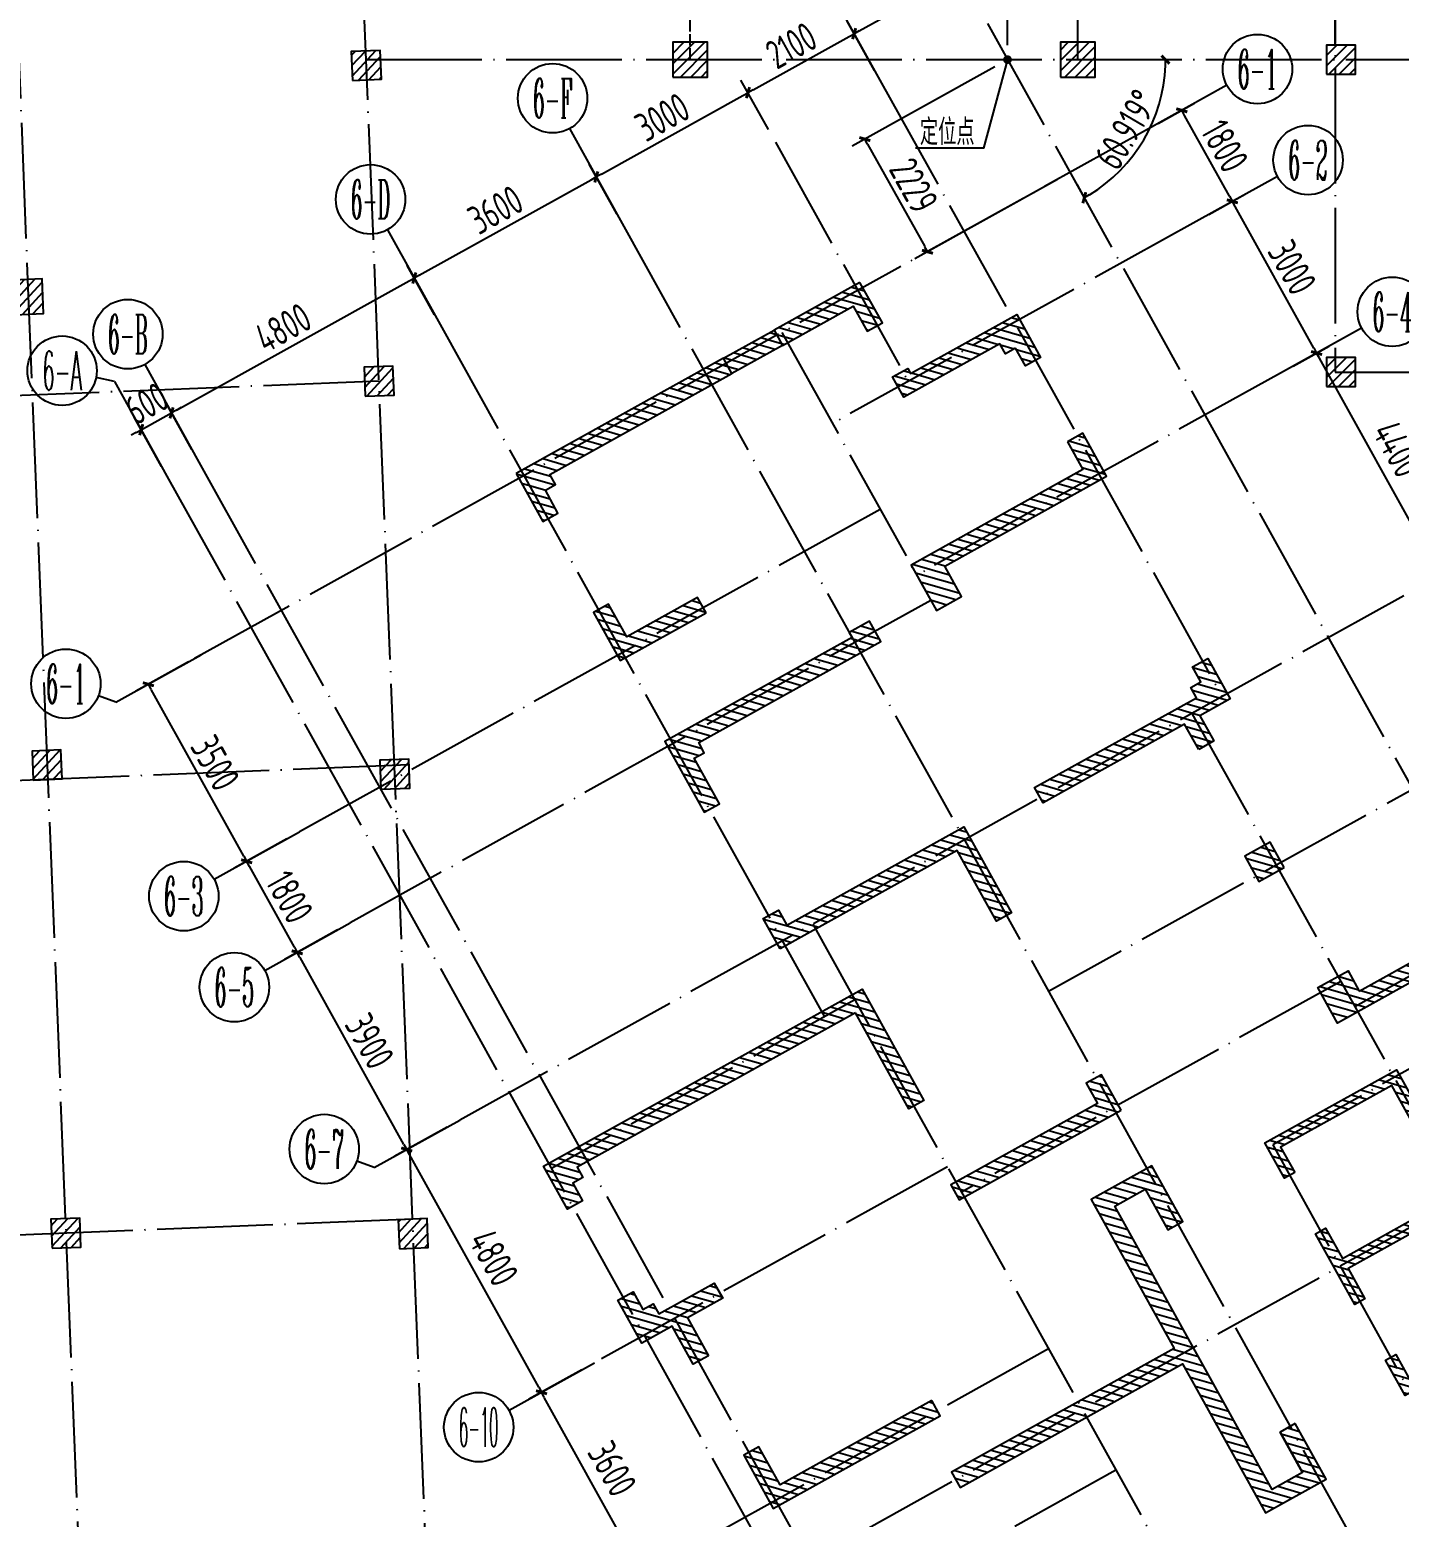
# Model space of a CAD drawing. Header units: millimetres. Extents: x 156735 to 386235, y 467499 to 703525.
# Drawn here: x 187977 to 211654, y 552397 to 578112 of the extents above; entities that cross this region are included whole.
import ezdxf
from ezdxf.enums import TextEntityAlignment as Align

# ---------------------------------------------------------------- set-up
doc = ezdxf.new("R2010")
doc.units = ezdxf.units.MM
doc.header["$LTSCALE"] = 100
doc.header["$PDMODE"] = 35
doc.header["$PDSIZE"] = 200
doc.linetypes.add('DOTE', pattern=[2.42, 2, -0.2, 0.02, -0.2])
for name, color, linetype in [('B-TEXT', 7, 'Continuous'), ('COLU', 7, 'Continuous'), ('colu-主楼', 7, 'Continuous'), ('h斜线-主楼', 7, 'Continuous'), ('h斜线-柱', 7, 'Continuous'), ('Q-AXIS', 3, 'Continuous'), ('Q-dote', 253, 'DOTE'), ('wall-主楼', 2, 'Continuous')]:
    doc.layers.add(name, color=color, linetype=linetype)
doc.styles.add('_TCH_AXIS', font='COMPLEX', dxfattribs={"bigfont": 'GBCBIG'})
doc.styles.add('COMPLEX', font='tssdeng.shx', dxfattribs={"width": 0.7, "bigfont": 'tssdchn.shx'})
doc.styles.add('TSSD_Dimension', font='Tssdeng.shx', dxfattribs={"width": 0.7, "bigfont": 'hztxt.shx'})
doc.styles.add('TSSD_REIN', font='Tssdeng.shx', dxfattribs={"width": 0.7, "bigfont": 'hztxt.shx'})
doc.dimstyles.new('TSSD_100_100', dxfattribs={"dimtxt": 300, "dimasz": 100, "dimexe": 100, "dimexo": 250, "dimgap": 100, "dimtad": 1, "dimdec": 0, "dimzin": 0, "dimdsep": 46, "dimtxsty": 'TSSD_Dimension', "dimblk": 'ARCHTICK', "dimcen": 0, "dimdle": 100, "dimclrt": 7, "dimadec": 0, "dimazin": 0, "dimtfac": 1, "dimtdec": 0, "dimtix": 1, "dimtmove": 2, "dimatfit": 3, "dimfxl": 1, "dimtolj": 1, "dimtzin": 0, "dimarcsym": 0})
doc.dimstyles.new('TSSD_100_100$0', dxfattribs={"dimtxt": 300, "dimasz": 100, "dimexe": 250, "dimexo": 250, "dimgap": 100, "dimtad": 1, "dimdec": 0, "dimzin": 0, "dimdsep": 46, "dimtxsty": 'TSSD_Dimension', "dimblk": '_tsdbk', "dimblk1": '_tsdbk', "dimblk2": '_tsdbk', "dimsah": 1, "dimcen": 0, "dimclrt": 7, "dimadec": 0, "dimazin": 0, "dimtfac": 1, "dimtdec": 0, "dimtix": 1, "dimtmove": 2, "dimatfit": 3, "dimldrblk": '_tsdbk', "dimfxl": 1, "dimtolj": 1, "dimtzin": 0, "dimarcsym": 0})
pattern_1 = [(344.045374, (-467527.32, -323147.44), (34.909255, 122.107919), [])]
pattern_2 = [(47.298773, (-467527.32, -323147.44), (-93.332309, 86.128277), [])]
pattern_3 = [(45, (-467527.32, -323147.44), (-89.802561, 89.802561), [])]

# ---------------------------------------------------------------- blocks, each defined once
blk = doc.blocks.new('_tsdbk')
blk.add_line((-1, 0), (0, 0))
at = {"const_width": 0.5}
blk.add_lwpolyline([(-0.7, -0.7), (0.7, 0.7)], dxfattribs=at)
blk = doc.blocks.new('*D116')
at = {"layer": 'Defpoints', "color": 0}
for p in [(210546, 579008), (206096, 577595), (210546, 577595)]:
    blk.add_point(p, dxfattribs=at)
at = {"layer": 'Q-AXIS', "color": 0, "lineweight": -2}
for p, q in [((206096, 577845), (206096, 579258)), ((210546, 577845), (210546, 579258)), ((206196, 579008), (210446, 579008))]:
    blk.add_line(p, q, dxfattribs=at)
at = {"layer": 'Q-AXIS', "color": 0, "lineweight": -2, "xscale": 100, "yscale": 100, "zscale": 100, "rotation": 180}
blk.add_blockref('_tsdbk', (206096, 579008), dxfattribs=at)
at = {"layer": 'Q-AXIS', "color": 0, "lineweight": -2, "xscale": 100, "yscale": 100, "zscale": 100}
blk.add_blockref('_tsdbk', (210546, 579008), dxfattribs=at)
at = {"layer": 'Q-AXIS', "color": 7, "insert": (208321, 579358), "char_height": 500, "attachment_point": 5, "style": 'TSSD_Dimension'}
blk.add_mtext('\\A1;4450', dxfattribs=at)
blk = doc.blocks.new('*D117')
at = {"layer": 'Defpoints', "color": 0}
for p in [(206096, 579008), (204882, 577595), (206096, 577595)]:
    blk.add_point(p, dxfattribs=at)
at = {"layer": 'Q-AXIS', "color": 0, "lineweight": -2}
for p, q in [((204882, 577845), (204882, 579258)), ((206096, 577845), (206096, 579258)), ((204982, 579008), (205996, 579008))]:
    blk.add_line(p, q, dxfattribs=at)
at = {"layer": 'Q-AXIS', "color": 0, "lineweight": -2, "xscale": 100, "yscale": 100, "zscale": 100, "rotation": 180}
blk.add_blockref('_tsdbk', (204882, 579008), dxfattribs=at)
at = {"layer": 'Q-AXIS', "color": 0, "lineweight": -2, "xscale": 100, "yscale": 100, "zscale": 100}
blk.add_blockref('_tsdbk', (206096, 579008), dxfattribs=at)
at = {"layer": 'Q-AXIS', "color": 7, "insert": (205489, 579358), "char_height": 500, "attachment_point": 5, "style": 'TSSD_Dimension'}
blk.add_mtext('\\A1;1215', dxfattribs=at)
blk = doc.blocks.new('*D118')
at = {"layer": 'Defpoints', "color": 0}
for p in [(204066, 579063), (204541, 578209), (202705, 577189)]:
    blk.add_point(p, dxfattribs=at)
at = {"layer": 'Q-AXIS', "color": 0, "lineweight": -2}
for p, q in [((204419, 578427), (203945, 579282)), ((202318, 578092), (203979, 579015)), ((202583, 577408), (202109, 578262))]:
    blk.add_line(p, q, dxfattribs=at)
at = {"layer": 'Q-AXIS', "color": 0, "lineweight": -2, "xscale": 100, "yscale": 100, "zscale": 100}
for p, rotation in [((204066, 579063), 29.04537403287338), ((202230, 578044), 209.0453740328734)]:
    blk.add_blockref('_tsdbk', p, dxfattribs=dict(at, rotation=rotation))
at = {"layer": 'Q-AXIS', "color": 7, "insert": (202978, 578859), "char_height": 500, "attachment_point": 5, "rotation": 29.0454, "style": 'TSSD_Dimension'}
blk.add_mtext('\\A1;2100', dxfattribs=at)
blk = doc.blocks.new('*D119')
at = {"layer": 'Defpoints', "color": 0}
for p in [(202230, 578044), (202705, 577189), (200869, 576170)]:
    blk.add_point(p, dxfattribs=at)
at = {"layer": 'Q-AXIS', "color": 0, "lineweight": -2}
for p, q in [((202583, 577408), (202109, 578262)), ((200482, 577073), (202143, 577995)), ((200747, 576388), (200273, 577243))]:
    blk.add_line(p, q, dxfattribs=at)
at = {"layer": 'Q-AXIS', "color": 0, "lineweight": -2, "xscale": 100, "yscale": 100, "zscale": 100}
for p, rotation in [((202230, 578044), 29.04537403287338), ((200394, 577024), 209.0453740328734)]:
    blk.add_blockref('_tsdbk', p, dxfattribs=dict(at, rotation=rotation))
at = {"layer": 'Q-AXIS', "color": 7, "insert": (201142, 577840), "char_height": 500, "attachment_point": 5, "rotation": 29.0454, "style": 'TSSD_Dimension'}
blk.add_mtext('\\A1;2100', dxfattribs=at)
blk = doc.blocks.new('_AXISO')
blk.add_circle((0, 0), 0.5)
at = {"layer": 'B-TEXT', "style": 'COMPLEX', "width": 1.450893}
blk.add_attdef('A', text='', height=0.56, dxfattribs=at).set_placement((0.249375, -0.28), (0.749375, -0.28), align=Align.FIT)
blk = doc.blocks.new('*D129')
at = {"layer": 'Defpoints', "color": 0}
for p in [(210224, 572523), (209599, 572175), (211735, 568329)]:
    blk.add_point(p, dxfattribs=at)
at = {"layer": 'Q-AXIS', "color": 0, "lineweight": -2}
for p, q in [((209817, 572297), (210443, 572644)), ((212312, 568764), (210273, 572435)), ((211954, 568450), (212579, 568798))]:
    blk.add_line(p, q, dxfattribs=at)
at = {"layer": 'Q-AXIS', "color": 0, "lineweight": -2, "yscale": 100, "zscale": 100}
for p, xscale, rotation in [((210224, 572523), 99.99999999999999, 119.0453740306062), ((212361, 568676), 100, 299.0453740306062)]:
    blk.add_blockref('_tsdbk', p, dxfattribs=dict(at, xscale=xscale, rotation=rotation))
at = {"layer": 'Q-AXIS', "color": 7, "insert": (211621, 570864), "char_height": 500, "attachment_point": 5, "rotation": 299.0454, "style": 'TSSD_Dimension'}
blk.add_mtext('\\A1;4400', dxfattribs=at)
blk = doc.blocks.new('*D16')
at = {"layer": 'Defpoints', "color": 0}
for p in [(194625, 573820), (195099, 572965), (190903, 570635)]:
    blk.add_point(p, dxfattribs=at)
at = {"layer": 'Q-AXIS', "color": 0, "lineweight": -2}
for p, q in [((194977, 573184), (194503, 574038)), ((190516, 571538), (194537, 573771)), ((190781, 570854), (190307, 571708))]:
    blk.add_line(p, q, dxfattribs=at)
at = {"layer": 'Q-AXIS', "color": 0, "lineweight": -2, "xscale": 100, "yscale": 100, "zscale": 100}
for p, rotation in [((194625, 573820), 29.04537403287338), ((190428, 571489), 209.0453740328734)]:
    blk.add_blockref('_tsdbk', p, dxfattribs=dict(at, rotation=rotation))
at = {"layer": 'Q-AXIS', "color": 7, "insert": (192356, 572960), "char_height": 500, "attachment_point": 5, "rotation": 29.0454, "style": 'TSSD_Dimension'}
blk.add_mtext('\\A1;4800', dxfattribs=at)
blk = doc.blocks.new('*D17')
at = {"layer": 'Defpoints', "color": 0}
for p in [(193516, 562672), (192600, 562163), (195410, 559262)]:
    blk.add_point(p, dxfattribs=at)
at = {"layer": 'Q-AXIS', "color": 0, "lineweight": -2}
for p, q in [((193298, 562551), (192382, 562042)), ((194445, 558841), (192649, 562076)), ((195191, 559141), (194275, 558632))]:
    blk.add_line(p, q, dxfattribs=at)
at = {"layer": 'Q-AXIS', "color": 0, "lineweight": -2, "xscale": 100, "yscale": 100, "zscale": 100}
for p, rotation in [((192600, 562163), 119.0453740306059), ((194494, 558754), 299.045374030606)]:
    blk.add_blockref('_tsdbk', p, dxfattribs=dict(at, rotation=rotation))
at = {"layer": 'Q-AXIS', "color": 7, "insert": (193853, 560629), "char_height": 500, "attachment_point": 5, "rotation": 299.0454, "style": 'TSSD_Dimension'}
blk.add_mtext('\\A1;3900', dxfattribs=at)
blk = doc.blocks.new('*D22')
at = {"layer": 'Defpoints', "color": 0}
for p in [(190943, 567305), (190027, 566797), (192642, 564246)]:
    blk.add_point(p, dxfattribs=at)
at = {"layer": 'Q-AXIS', "color": 0, "lineweight": -2}
for p, q in [((190724, 567184), (189809, 566675)), ((191678, 563824), (190076, 566709)), ((192424, 564124), (191508, 563616))]:
    blk.add_line(p, q, dxfattribs=at)
at = {"layer": 'Q-AXIS', "color": 0, "lineweight": -2, "xscale": 100, "yscale": 100, "zscale": 100}
for p, rotation in [((190027, 566797), 119.0453740306059), ((191726, 563737), 299.045374030606)]:
    blk.add_blockref('_tsdbk', p, dxfattribs=dict(at, rotation=rotation))
at = {"layer": 'Q-AXIS', "color": 7, "insert": (191183, 565437), "char_height": 500, "attachment_point": 5, "rotation": 299.0454, "style": 'TSSD_Dimension'}
blk.add_mtext('\\A1;3500', dxfattribs=at)
blk = doc.blocks.new('*D23')
at = {"layer": 'Defpoints', "color": 0}
for p in [(192642, 564246), (191726, 563737), (193516, 562672)]:
    blk.add_point(p, dxfattribs=at)
at = {"layer": 'Q-AXIS', "color": 0, "lineweight": -2}
for p, q in [((192424, 564124), (191508, 563616)), ((192552, 562251), (191775, 563650)), ((193298, 562551), (192382, 562042))]:
    blk.add_line(p, q, dxfattribs=at)
at = {"layer": 'Q-AXIS', "color": 0, "lineweight": -2, "xscale": 100, "yscale": 100, "zscale": 100}
for p, rotation in [((191726, 563737), 119.0453740306059), ((192600, 562163), 299.045374030606)]:
    blk.add_blockref('_tsdbk', p, dxfattribs=dict(at, rotation=rotation))
at = {"layer": 'Q-AXIS', "color": 7, "insert": (192469, 563120), "char_height": 500, "attachment_point": 5, "rotation": 299.0454, "style": 'TSSD_Dimension'}
blk.add_mtext('\\A1;1800', dxfattribs=at)
blk = doc.blocks.new('*D24')
at = {"layer": 'Defpoints', "color": 0}
for p in [(190428, 571489), (190903, 570635), (190378, 570344)]:
    blk.add_point(p, dxfattribs=at)
at = {"layer": 'Q-AXIS', "color": 0, "lineweight": -2}
for p, q in [((190781, 570854), (190307, 571708)), ((190257, 570562), (189782, 571416)), ((189904, 571198), (190428, 571489)), ((190516, 571538), (190603, 571586)), ((189816, 571149), (189729, 571101))]:
    blk.add_line(p, q, dxfattribs=at)
at = {"layer": 'Q-AXIS', "color": 0, "lineweight": -2, "xscale": 100, "yscale": 100, "zscale": 100}
for p, rotation in [((190428, 571489), 209.0453740328734), ((189904, 571198), 29.04537403287335)]:
    blk.add_blockref('_tsdbk', p, dxfattribs=dict(at, rotation=rotation))
at = {"layer": 'Q-AXIS', "color": 7, "insert": (189996, 571650), "char_height": 500, "attachment_point": 5, "rotation": 29.0454, "style": 'TSSD_Dimension'}
blk.add_mtext('\\A1;600', dxfattribs=at)
blk = doc.blocks.new('*D26')
at = {"layer": 'Defpoints', "color": 0}
for p in [(197740, 555066), (196824, 554558), (199488, 551919)]:
    blk.add_point(p, dxfattribs=at)
at = {"layer": 'Q-AXIS', "color": 0, "lineweight": -2}
for p, q in [((197521, 554945), (196606, 554436)), ((198523, 551498), (196873, 554470)), ((199269, 551797), (198353, 551289))]:
    blk.add_line(p, q, dxfattribs=at)
at = {"layer": 'Q-AXIS', "color": 0, "lineweight": -2, "xscale": 100, "yscale": 100, "zscale": 100}
for p, rotation in [((196824, 554558), 119.0453740306059), ((198572, 551410), 299.045374030606)]:
    blk.add_blockref('_tsdbk', p, dxfattribs=dict(at, rotation=rotation))
at = {"layer": 'Q-AXIS', "color": 7, "insert": (198047, 553236), "char_height": 500, "attachment_point": 5, "rotation": 299.0454, "style": 'TSSD_Dimension'}
blk.add_mtext('\\A1;3600', dxfattribs=at)
blk = doc.blocks.new('*D29')
at = {"layer": 'Defpoints', "color": 0}
for p in [(195410, 559262), (194494, 558754), (197740, 555066)]:
    blk.add_point(p, dxfattribs=at)
at = {"layer": 'Q-AXIS', "color": 0, "lineweight": -2}
for p, q in [((195191, 559141), (194275, 558632)), ((196776, 554645), (194542, 558666)), ((197521, 554945), (196606, 554436))]:
    blk.add_line(p, q, dxfattribs=at)
at = {"layer": 'Q-AXIS', "color": 0, "lineweight": -2, "xscale": 100, "yscale": 100, "zscale": 100}
for p, rotation in [((194494, 558754), 119.0453740306059), ((196824, 554558), 299.045374030606)]:
    blk.add_blockref('_tsdbk', p, dxfattribs=dict(at, rotation=rotation))
at = {"layer": 'Q-AXIS', "color": 7, "insert": (195997, 556884), "char_height": 500, "attachment_point": 5, "rotation": 299.0454, "style": 'TSSD_Dimension'}
blk.add_mtext('\\A1;4800', dxfattribs=at)
blk = doc.blocks.new('*D30')
at = {"layer": 'Defpoints', "color": 0}
for p in [(204882, 577595), (204882, 577595), (207010, 577595), (206955, 575817), (205965, 575647)]:
    blk.add_point(p, dxfattribs=at)
at = {"layer": 'Q-AXIS', "color": 0, "lineweight": -2}
for p, q in [((207260, 577595), (207862, 577595)), ((206087, 575428), (206330, 574990))]:
    blk.add_line(p, q, dxfattribs=at)
blk.add_arc((204882, 577595), 2731, 301.1793, 357.9016, dxfattribs=at)
at = {"layer": 'Q-AXIS', "color": 0, "lineweight": -2, "xscale": 100, "yscale": 100, "zscale": 100}
for p, rotation in [((207612, 577595), 88.95079367168933), ((206209, 575208), 210.130126315114)]:
    blk.add_blockref('_tsdbk', p, dxfattribs=dict(at, rotation=rotation))
at = {"layer": 'Q-AXIS', "color": 7, "insert": (206934, 576388), "char_height": 500, "attachment_point": 5, "rotation": 59.5405, "style": 'TSSD_Dimension'}
blk.add_mtext('\\A1;60.919°', dxfattribs=at)
blk = doc.blocks.new('*D31')
at = {"layer": 'Defpoints', "color": 0}
for p in [(204882, 577595), (205965, 575647), (203497, 574274)]:
    blk.add_point(p, dxfattribs=at)
at = {"layer": 'Q-AXIS', "color": 0, "lineweight": -2}
for p, q in [((204663, 577473), (202195, 576101)), ((202462, 576135), (203449, 574362)), ((205747, 575525), (203279, 574153))]:
    blk.add_line(p, q, dxfattribs=at)
at = {"layer": 'Q-AXIS', "color": 0, "lineweight": -2, "xscale": 100, "yscale": 100, "zscale": 100}
for p, rotation in [((202414, 576222), 119.0809199868055), ((203497, 574274), 299.0809199868056)]:
    blk.add_blockref('_tsdbk', p, dxfattribs=dict(at, rotation=rotation))
at = {"layer": 'Q-AXIS', "color": 7, "insert": (203261, 575418), "char_height": 500, "attachment_point": 5, "rotation": 299.0809, "style": 'TSSD_Dimension'}
blk.add_mtext('\\A1;2229', dxfattribs=at)
blk = doc.blocks.new('*D32')
at = {"layer": 'Defpoints', "color": 0}
for p in [(200394, 577024), (200869, 576170), (198246, 574713)]:
    blk.add_point(p, dxfattribs=at)
at = {"layer": 'Q-AXIS', "color": 0, "lineweight": -2}
for p, q in [((200747, 576388), (200273, 577243)), ((197859, 575616), (200307, 576975)), ((198125, 574932), (197650, 575786))]:
    blk.add_line(p, q, dxfattribs=at)
at = {"layer": 'Q-AXIS', "color": 0, "lineweight": -2, "xscale": 100, "yscale": 100, "zscale": 100}
for p, rotation in [((200394, 577024), 29.04537403287338), ((197772, 575567), 209.0453740328734)]:
    blk.add_blockref('_tsdbk', p, dxfattribs=dict(at, rotation=rotation))
at = {"layer": 'Q-AXIS', "color": 7, "insert": (198913, 576602), "char_height": 500, "attachment_point": 5, "rotation": 29.0454, "style": 'TSSD_Dimension'}
blk.add_mtext('\\A1;3000', dxfattribs=at)
blk = doc.blocks.new('*D33')
at = {"layer": 'Defpoints', "color": 0}
for p in [(197772, 575567), (198246, 574713), (195099, 572965)]:
    blk.add_point(p, dxfattribs=at)
at = {"layer": 'Q-AXIS', "color": 0, "lineweight": -2}
for p, q in [((198125, 574932), (197650, 575786)), ((194712, 573868), (197684, 575519)), ((194977, 573184), (194503, 574038))]:
    blk.add_line(p, q, dxfattribs=at)
at = {"layer": 'Q-AXIS', "color": 0, "lineweight": -2, "xscale": 100, "yscale": 100, "zscale": 100}
for p, rotation in [((197772, 575567), 29.04537403287338), ((194625, 573820), 209.0453740328734)]:
    blk.add_blockref('_tsdbk', p, dxfattribs=dict(at, rotation=rotation))
at = {"layer": 'Q-AXIS', "color": 7, "insert": (196028, 575000), "char_height": 500, "attachment_point": 5, "rotation": 29.0454, "style": 'TSSD_Dimension'}
blk.add_mtext('\\A1;3600', dxfattribs=at)
blk = doc.blocks.new('*D34')
at = {"layer": 'Defpoints', "color": 0}
for p in [(207894, 576719), (207268, 576372), (208142, 574798)]:
    blk.add_point(p, dxfattribs=at)
at = {"layer": 'Q-AXIS', "color": 0, "lineweight": -2}
for p, q in [((207487, 576493), (208113, 576840)), ((208719, 575233), (207943, 576632)), ((208361, 574919), (208987, 575267))]:
    blk.add_line(p, q, dxfattribs=at)
at = {"layer": 'Q-AXIS', "color": 0, "lineweight": -2, "xscale": 100, "yscale": 100, "zscale": 100}
for p, rotation in [((207894, 576719), 119.0453740306059), ((208768, 575145), 299.045374030606)]:
    blk.add_blockref('_tsdbk', p, dxfattribs=dict(at, rotation=rotation))
at = {"layer": 'Q-AXIS', "color": 7, "insert": (208637, 576102), "char_height": 500, "attachment_point": 5, "rotation": 299.0454, "style": 'TSSD_Dimension'}
blk.add_mtext('\\A1;1800', dxfattribs=at)
blk = doc.blocks.new('*D678')
at = {"layer": 'Defpoints', "color": 0}
for p in [(208768, 575145), (208142, 574798), (209599, 572175)]:
    blk.add_point(p, dxfattribs=at)
at = {"layer": 'Q-AXIS', "color": 0, "lineweight": -2}
for p, q in [((208361, 574919), (208987, 575267)), ((210176, 572610), (208817, 575058)), ((209817, 572297), (210443, 572644))]:
    blk.add_line(p, q, dxfattribs=at)
at = {"layer": 'Q-AXIS', "color": 0, "lineweight": -2, "yscale": 100, "zscale": 100}
for p, xscale, rotation in [((208768, 575145), 99.99999999999999, 119.0453740306062), ((210224, 572523), 100, 299.0453740306062)]:
    blk.add_blockref('_tsdbk', p, dxfattribs=dict(at, xscale=xscale, rotation=rotation))
at = {"layer": 'Q-AXIS', "color": 7, "insert": (209802, 574004), "char_height": 500, "attachment_point": 5, "rotation": 299.0454, "style": 'TSSD_Dimension'}
blk.add_mtext('\\A1;3000', dxfattribs=at)

msp = doc.modelspace()

# ---------------------------------------------------------------- hatches: boundary and pattern name
at = {"layer": 'h斜线-主楼'}
h = msp.add_hatch(dxfattribs=at)
h.set_pattern_fill('ANSI31', color=256, scale=40, angle=-60.95463, style=0)
h.set_pattern_definition(pattern_1)
h.paths.add_polyline_path([(202330.5, 573743.8), (200844.3, 572918.4), (200989.9, 572656.1), (202213.9, 573335.8), (202456.6, 572898.7), (202718.9, 573044.4)])
h = msp.add_hatch(dxfattribs=at)
h.set_pattern_fill('ANSI31', color=256, scale=40, angle=-60.95463, style=0)
h.set_pattern_definition(pattern_1)
h.paths.add_polyline_path([(205020.8, 572606.9), (204845.9, 572509.8), (204748.8, 572684.7), (203087.8, 571762.2), (202893.6, 572111.9), (203155.8, 572257.6), (203204.4, 572170.1), (205040.3, 573189.7), (205453, 572446.6), (205190.7, 572300.9)])
h = msp.add_hatch(dxfattribs=at)
h.set_pattern_fill('ANSI31', color=256, scale=40, angle=-60.95463, style=0)
h.set_pattern_definition(pattern_1)
h.paths.add_polyline_path([(200844.3, 572918.4), (200989.9, 572656.1), (200115.7, 572170.6), (199970, 572432.9)])
h = msp.add_hatch(dxfattribs=at)
h.set_pattern_fill('ANSI31', color=256, scale=40, angle=-60.95463, style=0)
h.set_pattern_definition(pattern_1)
h.paths.add_polyline_path([(196385.7, 570442.4), (196846.9, 569611.8), (197109.2, 569757.5), (196890.7, 570150.9), (197065.6, 570248), (196968.5, 570422.8), (200115.7, 572170.6), (199970, 572432.9)])
h = msp.add_hatch(dxfattribs=at)
h.set_pattern_fill('ANSI31', color=256, scale=40, angle=-60.95463, style=0)
h.set_pattern_definition(pattern_1)
h.paths.add_polyline_path([(205918.9, 570989.6), (206186, 570508.8), (203213.6, 568858.1), (203650.5, 568071.2), (204087.6, 568314), (203796.3, 568838.5), (206593.9, 570392.1), (206181.2, 571135.2)])
h = msp.add_hatch(dxfattribs=at)
h.set_pattern_fill('ANSI31', color=256, scale=40, angle=-60.95463, style=0)
h.set_pattern_definition(pattern_1)
h.paths.add_polyline_path([(199668.2, 568033), (199522.6, 568295.3), (198298.7, 567615.6), (197983.1, 568183.9), (197720.8, 568038.2), (198182, 567207.7)])
h = msp.add_hatch(dxfattribs=at)
h.set_pattern_fill('ANSI31', color=256, scale=40, angle=-60.95463, style=0)
h.set_pattern_definition(pattern_1)
h.paths.add_polyline_path([(202145, 567692.7), (202193.5, 567605.3), (198958.8, 565808.9), (199638.5, 564585), (199900.8, 564730.6), (199463.9, 565517.4), (199638.7, 565614.5), (199541.6, 565789.4), (202688.9, 567537.2), (202494.7, 567886.9)])
h = msp.add_hatch(dxfattribs=at)
h.set_pattern_fill('ANSI31', color=256, scale=40, angle=-60.95463, style=0)
h.set_pattern_definition(pattern_1)
h.paths.add_polyline_path([(208186, 565671.4), (207943.3, 566108.6), (205495.4, 564749.2), (205349.8, 565011.4), (208147.3, 566565), (208050.2, 566739.9), (208225.1, 566837), (208079.4, 567099.2), (208341.7, 567244.9), (208730.1, 566545.5), (208205.6, 566254.2), (208448.3, 565817.1)])
h = msp.add_hatch(dxfattribs=at)
h.set_pattern_fill('ANSI31', color=256, scale=40, angle=-60.95463, style=0)
h.set_pattern_definition(pattern_1)
h.paths.add_polyline_path([(200949.4, 562224.5), (200658.1, 562749.1), (200920.4, 562894.7), (201066, 562632.5), (204125.8, 564331.7), (204951.2, 562845.5), (204688.9, 562699.9), (204009.2, 563923.8)])
h = msp.add_hatch(dxfattribs=at)
h.set_pattern_fill('ANSI31', color=256, scale=40, angle=-60.95463, style=0)
h.set_pattern_definition(pattern_1)
h.paths.add_polyline_path([(209662.1, 563631.5), (209419.3, 564068.6), (208982.2, 563825.9), (209224.9, 563388.8)])
h = msp.add_hatch(dxfattribs=at)
h.set_pattern_fill('ANSI31', color=256, scale=40, angle=-60.95463, style=0)
h.set_pattern_definition(pattern_1)
h.paths.add_polyline_path([(210963.2, 561494.5), (213323.7, 562805.3), (213857.7, 561843.7), (213595.5, 561698), (213304.2, 562222.6), (213129.3, 562125.5), (213032.2, 562300.3), (210584.4, 560940.9), (210244.5, 561552.9), (210769, 561844.2)])
h = msp.add_hatch(dxfattribs=at)
h.set_pattern_fill('ANSI31', color=256, scale=40, angle=-60.95463, style=0)
h.set_pattern_definition(pattern_1)
h.paths.add_polyline_path([(202250.7, 561117.1), (197442.5, 558446.8), (197539.6, 558272), (197364.7, 558174.9), (197534.6, 557868.9), (197272.4, 557723.2), (196859.7, 558466.3), (202367.4, 561525), (203435.5, 559601.7), (203173.2, 559456)])
h = msp.add_hatch(dxfattribs=at)
h.set_pattern_fill('ANSI31', color=256, scale=40, angle=-60.95463, style=0)
h.set_pattern_definition(pattern_1)
h.paths.add_polyline_path([(209845.8, 558357.4), (209670.9, 558260.3), (209331.1, 558872.3), (211604.1, 560134.6), (214031.6, 555763.4), (211758.6, 554501.1), (211418.7, 555113), (211593.6, 555210.1), (211836.3, 554773), (213759.6, 555841.1), (212691.5, 557764.4), (210768.2, 556696.3), (211059.5, 556171.8), (210884.7, 556074.7), (210205, 557298.6), (210379.8, 557395.7), (210671.1, 556871.2), (212594.4, 557939.3), (211526.3, 559862.6), (209603, 558794.5)])
h = msp.add_hatch(dxfattribs=at)
h.set_pattern_fill('ANSI31', color=256, scale=40, angle=-60.95463, style=0)
h.set_pattern_definition(pattern_1)
h.paths.add_polyline_path([(206844.7, 559436), (206504.8, 560048), (206242.5, 559902.3), (206436.7, 559552.6), (203901.5, 558144.7), (204047.1, 557882.4)])
h = msp.add_hatch(dxfattribs=at)
h.set_pattern_fill('ANSI31', color=256, scale=40, angle=-60.95463, style=0)
h.set_pattern_definition(pattern_1)
h.paths.add_polyline_path([(209854.8, 554015.7), (209592.5, 553870.1), (209980.9, 553170.7), (209456.4, 552879.4), (206737.5, 557775.1), (207262.1, 558066.4), (207650.5, 557367), (207912.8, 557512.7), (207378.7, 558474.3), (206329.6, 557891.7), (207761.9, 555312.7), (203915.2, 553176.5), (204060.9, 552914.3), (207907.5, 555050.5), (209339.7, 552471.5), (210388.8, 553054.1)])
h = msp.add_hatch(dxfattribs=at)
h.set_pattern_fill('ANSI31', color=256, scale=40, angle=-60.95463, style=0)
h.set_pattern_definition(pattern_1)
h.paths.add_polyline_path([(199709.9, 555187.8), (199447.6, 555042.1), (199083.5, 555697.8), (198558.9, 555406.5), (198146.3, 556149.6), (198408.5, 556295.3), (198578.5, 555989.3), (198753.3, 556086.4), (198850.4, 555911.5), (199812.1, 556445.6), (199957.7, 556183.3), (199345.8, 555843.5)])
h = msp.add_hatch(dxfattribs=at)
h.set_pattern_fill('ANSI31', color=256, scale=40, angle=-60.95463, style=0)
h.set_pattern_definition(pattern_1)
h.paths.add_polyline_path([(203570.6, 554415), (200947.9, 552958.5), (200583.8, 553614.2), (200321.5, 553468.5), (200831.3, 552550.6), (203716.3, 554152.7)])
at = {"layer": 'h斜线-柱'}
h = msp.add_hatch(dxfattribs=at)
h.set_pattern_fill('ANSI31', color=256, scale=40, angle=-2e-12, style=0)
h.paths.add_polyline_path([(199096.5, 577294.7), (199696.5, 577294.7), (199696.5, 577894.7), (199096.5, 577894.7)])
h = msp.add_hatch(dxfattribs=at)
h.set_pattern_fill('ANSI31', color=256, scale=40, angle=-2e-12, style=0)
h.paths.add_polyline_path([(205796.5, 577294.7), (206396.5, 577294.7), (206396.5, 577894.7), (205796.5, 577894.7)])
h = msp.add_hatch(dxfattribs=at)
h.set_pattern_fill('ANSI31', color=256, scale=40, style=0)
h.set_pattern_definition(pattern_3)
h.paths.add_polyline_path([(210396.5, 577344.7), (210896.5, 577344.7), (210896.5, 577844.7), (210396.5, 577844.7)])
h = msp.add_hatch(dxfattribs=at)
h.set_pattern_fill('ANSI31', color=256, scale=40, angle=2.29877, style=0)
h.set_pattern_definition(pattern_2)
h.paths.add_polyline_path([(193556.5, 577235), (194056.1, 577255), (194036, 577754.6), (193536.4, 577734.6)])
h = msp.add_hatch(dxfattribs=at)
h.set_pattern_fill('ANSI31', color=256, scale=40, angle=2.29877, style=0)
h.set_pattern_definition(pattern_2)
h.paths.add_polyline_path([(187714.2, 573185.4), (188213.8, 573205.4), (188189.7, 573805), (187690.1, 573784.9)])
h = msp.add_hatch(dxfattribs=at)
h.set_pattern_fill('ANSI31', color=256, scale=40, style=0)
h.set_pattern_definition(pattern_3)
h.paths.add_polyline_path([(210396.5, 571944.7), (210896.5, 571944.7), (210896.5, 572444.7), (210396.5, 572444.7)])
h = msp.add_hatch(dxfattribs=at)
h.set_pattern_fill('ANSI31', color=256, scale=40, angle=2.29877, style=0)
h.set_pattern_definition(pattern_2)
h.paths.add_polyline_path([(193775.5, 571777.4), (194275.1, 571797.4), (194255.1, 572297), (193755.5, 572277)])
h = msp.add_hatch(dxfattribs=at)
h.set_pattern_fill('ANSI31', color=256, scale=40, angle=2.29877, style=0)
h.set_pattern_definition(pattern_2)
h.paths.add_polyline_path([(188037.1, 565141.9), (188536.7, 565161.9), (188516.6, 565661.5), (188017, 565641.5)])
h = msp.add_hatch(dxfattribs=at)
h.set_pattern_fill('ANSI31', color=256, scale=40, angle=2.29877, style=0)
h.set_pattern_definition(pattern_2)
h.paths.add_polyline_path([(194048.3, 564982.9), (194547.9, 565002.9), (194527.8, 565502.5), (194028.2, 565482.4)])
h = msp.add_hatch(dxfattribs=at)
h.set_pattern_fill('ANSI31', color=256, scale=40, angle=2.29877, style=0)
h.set_pattern_definition(pattern_2)
h.paths.add_polyline_path([(188362, 557048.4), (188861.6, 557068.4), (188841.5, 557568), (188341.9, 557548)])
h = msp.add_hatch(dxfattribs=at)
h.set_pattern_fill('ANSI31', color=256, scale=40, angle=2.29877, style=0)
h.set_pattern_definition([(47.298773, (-467517.29, -323397.24), (-93.332309, 86.128277), [])])
h.paths.add_polyline_path([(194367.2, 557039.2), (194866.8, 557059.3), (194846.7, 557558.9), (194347.1, 557538.8)])

# ---------------------------------------------------------------- linework, layer by layer
at = {"layer": 'COLU'}
for points in [[(199096.5, 577294.7), (199696.5, 577294.7), (199696.5, 577894.7), (199096.5, 577894.7)], [(205796.5, 577294.7), (206396.5, 577294.7), (206396.5, 577894.7), (205796.5, 577894.7)], [(210396.5, 577344.7), (210896.5, 577344.7), (210896.5, 577844.7), (210396.5, 577844.7)], [(193556.5, 577235), (194056.1, 577255), (194036, 577754.6), (193536.4, 577734.6)], [(187714.2, 573185.4), (188213.8, 573205.4), (188189.7, 573805), (187690.1, 573784.9)], [(210396.5, 571944.7), (210896.5, 571944.7), (210896.5, 572444.7), (210396.5, 572444.7)], [(193775.5, 571777.4), (194275.1, 571797.4), (194255.1, 572297), (193755.5, 572277)], [(188037.1, 565141.9), (188536.7, 565161.9), (188516.6, 565661.5), (188017, 565641.5)], [(194048.3, 564982.9), (194547.9, 565002.9), (194527.8, 565502.5), (194028.2, 565482.4)], [(188362, 557048.4), (188861.6, 557068.4), (188841.5, 557568), (188341.9, 557548)], [(194367.2, 557039.2), (194866.8, 557059.3), (194846.7, 557558.9), (194347.1, 557538.8)]]:
    msp.add_lwpolyline(points, close=True, dxfattribs=at)
at = {"layer": 'colu-主楼'}
msp.add_lwpolyline([(209662.1, 563631.5), (209419.3, 564068.6), (208982.2, 563825.9), (209224.9, 563388.8)], close=True, dxfattribs=at)
at = {"layer": 'Q-AXIS'}
for p, q in [((201766.4, 578879), (202704.7, 577189.3)), ((208672.4, 577151.3), (207268.4, 576371.6)), ((197307.7, 576403), (198246.1, 574713.3)), ((209546.3, 575577.7), (208142.3, 574798)), ((194160.5, 574655.2), (195098.9, 572965.5)), ((211002.8, 572955), (209598.8, 572175.3)), ((189964.2, 572324.8), (190902.5, 570635.1)), ((189439.6, 572033.5), (189124.2, 572098)), ((189439.6, 572033.5), (190378, 570343.8)), ((189465.6, 566484.9), (190943, 567305.4)), ((189465.6, 566484.9), (189163.7, 566596.9)), ((191164.8, 563425.1), (192642.3, 564245.6)), ((192038.7, 561851.5), (193516.2, 562672)), ((193932.2, 558442), (195409.6, 559262.5)), ((193932.2, 558442), (193630.3, 558553.9)), ((196262.6, 554245.6), (197740.1, 555066.1))]:
    msp.add_line(p, q, dxfattribs=at)
msp.add_lwpolyline([(204881.7, 577594.7), (204464, 576063.9), (203288.3, 576063.9)], dxfattribs=at)
at = {"layer": 'Q-AXIS', "const_width": 75}
msp.add_lwpolyline([(204846.9, 577608.7, 1), (204916.5, 577580.7, 1)], format="xyb", close=True, dxfattribs=at)
at = {"layer": 'Q-dote', "ltscale": 10}
for p, q in [((197411.7, 487429.9), (189943.7, 673465)), ((183948.6, 673224.4), (191416.5, 487189.3)), ((210546.5, 594394.7), (210546.5, 572194.7)), ((206096.5, 577594.7), (206096.5, 585264.6)), ((204535.7, 578217.7), (225210.5, 540988.9, 0)), ((193792.2, 577594.7), (295446.5, 577594.7)), ((202704.7, 577189.3), (208594.1, 566584.4, 0)), ((207268.4, 576371.6), (190825.7, 567240.3)), ((200868.8, 576169.8), (203165.5, 572034.2)), ((208142.3, 574798), (201854.2, 571305.9)), ((198246.1, 574713.3), (218916, 537493.3, 0)), ((195098.9, 572965.5), (201716.5, 561049.2, 0)), ((200980.3, 572879.5, 0), (203553.4, 568246.1)), ((209598.8, 572175.3), (203310.7, 568683.2)), ((210546.5, 572194.7), (287346.5, 572194.7)), ((194015.3, 572037.2), (180578.7, 571497.8)), ((190902.5, 570635.1), (211572.5, 533415.1, 0)), ((190378, 570343.8), (211047.9, 533123.8, 0)), ((202679.5, 569819.7), (192642.3, 564245.6)), ((211735, 568328.6), (195409.6, 559262.5)), ((203553.4, 568246.1), (193516.2, 562672)), ((208069.6, 566293.1, 0), (222850.1, 539678, 0)), ((213191.5, 565705.9), (205592, 561485.6)), ((194531.8, 565402.6), (180845.5, 564853.2)), ((214550.9, 563258.1), (210885.5, 561222.5)), ((201512.8, 562651.8, 0), (210834.5, 545866.5, 0)), ((215230.6, 562034.1), (209467, 558833.4)), ((210642.7, 561659.6), (204086, 558018.4)), ((202241.1, 561340.5), (196995.7, 558427.5)), ((216614.4, 560057.4), (201452.8, 551637.4)), ((209467, 558833.4, 0), (211797.4, 554637.1, 0)), ((203843.2, 558455.5), (197740.1, 555066.1)), ((194596.9, 557548.9), (181160.3, 557009.5)), ((205591, 555308.2), (199487.9, 551918.9)), ((206756.2, 553210.1), (200653.1, 549820.7))]:
    msp.add_line(p, q, dxfattribs=at)
at = {"layer": 'Q-dote'}
msp.add_line((199396.5, 577594.7), (199396.5, 585264.6), dxfattribs=at)
at = {"layer": 'wall-主楼'}
msp.add_line((209980.9, 553170.7, 0), (209592.5, 553870.1, 0), dxfattribs=at)
for points in [[(202330.5, 573743.8), (200844.3, 572918.4), (200989.9, 572656.1), (202213.9, 573335.8), (202456.6, 572898.7), (202718.9, 573044.4)], [(205020.8, 572606.9), (204845.9, 572509.8), (204748.8, 572684.7), (203087.8, 571762.2), (202893.6, 572111.9), (203155.8, 572257.6), (203204.4, 572170.1), (205040.3, 573189.7), (205453, 572446.6), (205190.7, 572300.9)], [(200844.3, 572918.4), (200989.9, 572656.1), (200115.7, 572170.6), (199970, 572432.9)], [(205918.9, 570989.6), (206186, 570508.8), (203213.6, 568858.1), (203650.5, 568071.2), (204087.6, 568314), (203796.3, 568838.5), (206593.9, 570392.1), (206181.2, 571135.2)], [(199668.2, 568033), (199522.6, 568295.3), (198298.7, 567615.6), (197983.1, 568183.9), (197720.8, 568038.2), (198182, 567207.7)], [(202250.7, 561117.1), (197442.5, 558446.8), (197539.6, 558272), (197364.7, 558174.9), (197534.6, 557868.9), (197272.4, 557723.2), (196859.7, 558466.3), (202367.4, 561525), (203435.5, 559601.7), (203173.2, 559456)], [(203570.6, 554415), (200947.9, 552958.5), (200583.8, 553614.2), (200321.5, 553468.5), (200831.3, 552550.6), (203716.3, 554152.7)]]:
    msp.add_lwpolyline(points, close=True, dxfattribs=at)
at = {"layer": 'wall-主楼', "elevation": 0}
for points in [[(196385.7, 570442.4), (196846.9, 569611.8), (197109.2, 569757.5), (196890.7, 570150.9), (197065.6, 570248), (196968.5, 570422.8), (200115.7, 572170.6), (199970, 572432.9)], [(208186, 565671.4), (207943.3, 566108.6), (205495.4, 564749.2), (205349.8, 565011.4), (208147.3, 566565), (208050.2, 566739.9), (208225.1, 566837), (208079.4, 567099.2), (208341.7, 567244.9), (208730.1, 566545.5), (208205.6, 566254.2), (208448.3, 565817.1)], [(200949.4, 562224.5), (200658.1, 562749.1), (200920.4, 562894.7), (201066, 562632.5), (204125.8, 564331.7), (204951.2, 562845.5), (204688.9, 562699.9), (204009.2, 563923.8)], [(210963.2, 561494.5), (213323.7, 562805.3), (213857.7, 561843.7), (213595.5, 561698), (213304.2, 562222.6), (213129.3, 562125.5), (213032.2, 562300.3), (210584.4, 560940.9), (210244.5, 561552.9), (210769, 561844.2)], [(209845.8, 558357.4), (209670.9, 558260.3), (209331.1, 558872.3), (211604.1, 560134.6), (214031.6, 555763.4), (211758.6, 554501.1), (211418.7, 555113), (211593.6, 555210.1), (211836.3, 554773), (213759.6, 555841.1), (212691.5, 557764.4), (210768.2, 556696.3), (211059.5, 556171.8), (210884.7, 556074.7), (210205, 557298.6), (210379.8, 557395.7), (210671.1, 556871.2), (212594.4, 557939.3), (211526.3, 559862.6), (209603, 558794.5)], [(206844.7, 559436), (206504.8, 560048), (206242.5, 559902.3), (206436.7, 559552.6), (203901.5, 558144.7), (204047.1, 557882.4)], [(209854.8, 554015.7), (209592.5, 553870.1), (209980.9, 553170.7), (209456.4, 552879.4), (206737.5, 557775.1), (207262.1, 558066.4), (207650.5, 557367), (207912.8, 557512.7), (207378.7, 558474.3), (206329.6, 557891.7), (207761.9, 555312.7), (203915.2, 553176.5), (204060.9, 552914.3), (207907.5, 555050.5), (209339.7, 552471.5), (210388.8, 553054.1)], [(199709.9, 555187.8), (199447.6, 555042.1), (199083.5, 555697.8), (198558.9, 555406.5), (198146.3, 556149.6), (198408.5, 556295.3), (198578.5, 555989.3), (198753.3, 556086.4), (198850.4, 555911.5), (199812.1, 556445.6), (199957.7, 556183.3), (199345.8, 555843.5)]]:
    msp.add_lwpolyline(points, close=True, dxfattribs=at)
msp.add_lwpolyline([(202145, 567692.7), (202193.5, 567605.3), (198958.8, 565808.9), (199638.5, 564585), (199900.8, 564730.6), (199463.9, 565517.4), (199638.7, 565614.5), (199541.6, 565789.4), (202688.9, 567537.2), (202494.7, 567886.9), (202145, 567692.7)], dxfattribs=at)

# ---------------------------------------------------------------- block references
at = {"layer": 'Q-AXIS'}
ref = msp.add_blockref('_AXISO', (209202.6, 577432.5), dxfattribs=dict(at, xscale=1199.999999999998, yscale=1200, zscale=1200, rotation=359.9996457873791))
ref.add_attrib('A', '6-1', dxfattribs={"color": 7, "height": 678.82, "rotation": 359.99965, "style": '_TCH_AXIS', "width": 0.381818}).set_placement((208863.1, 577093.1), (209542, 577093.1), align=Align.FIT)
ref = msp.add_blockref('_AXISO', (197016.4, 576927.5), dxfattribs=dict(at, xscale=1199.999999999998, yscale=1200, zscale=1200, rotation=359.9996457873818))
ref.add_attrib('A', '6-F', dxfattribs={"color": 7, "height": 678.82, "rotation": 359.99965, "style": '_TCH_AXIS', "width": 0.33871}).set_placement((196677, 576588.1), (197355.9, 576588.1), align=Align.FIT)
ref = msp.add_blockref('_AXISO', (210076.5, 575858.9), dxfattribs=dict(at, xscale=1199.999999999998, yscale=1200, zscale=1200, rotation=359.9996457873791))
ref.add_attrib('A', '6-2', dxfattribs={"color": 7, "height": 678.82, "rotation": 359.99965, "style": '_TCH_AXIS', "width": 0.35}).set_placement((209737, 575519.5), (210415.9, 575519.5), align=Align.FIT)
ref = msp.add_blockref('_AXISO', (193869.2, 575179.7), dxfattribs=dict(at, xscale=1199.999999999998, yscale=1200, zscale=1200, rotation=359.9996457873818))
ref.add_attrib('A', '6-D', dxfattribs={"color": 7, "height": 678.82, "rotation": 359.99965, "style": '_TCH_AXIS', "width": 0.333333}).set_placement((193529.8, 574840.3), (194208.6, 574840.3), align=Align.FIT)
ref = msp.add_blockref('_AXISO', (211533, 573236.2), dxfattribs=dict(at, xscale=1199.999999999998, yscale=1200, zscale=1200, rotation=359.9996457873791))
ref.add_attrib('A', '6-4', dxfattribs={"color": 7, "height": 678.82, "rotation": 359.99965, "style": '_TCH_AXIS', "width": 0.33871}).set_placement((211193.6, 572896.8), (211872.4, 572896.8), align=Align.FIT)
ref = msp.add_blockref('_AXISO', (189672.9, 572849.3), dxfattribs=dict(at, xscale=1199.999999999998, yscale=1200, zscale=1200, rotation=359.9996457873818))
ref.add_attrib('A', '6-B', dxfattribs={"color": 7, "height": 678.82, "rotation": 359.99965, "style": '_TCH_AXIS', "width": 0.333333}).set_placement((189333.5, 572509.9), (190012.3, 572509.9), align=Align.FIT)
ref = msp.add_blockref('_AXISO', (188536.4, 572218.2), dxfattribs=dict(at, xscale=1199.999999999998, yscale=1200, zscale=1200, rotation=359.9996457873818))
ref.add_attrib('A', '6-A', dxfattribs={"color": 7, "height": 678.82, "rotation": 359.99965, "style": '_TCH_AXIS', "width": 0.328125}).set_placement((188197, 571878.7), (188875.8, 571878.7), align=Align.FIT)
ref = msp.add_blockref('_AXISO', (188601.2, 566805.6), dxfattribs=dict(at, xscale=1199.999999999998, yscale=1200, zscale=1200, rotation=359.9996457873791))
ref.add_attrib('A', '6-1', dxfattribs={"color": 7, "height": 678.82, "rotation": 359.99965, "style": '_TCH_AXIS', "width": 0.381818}).set_placement((188261.8, 566466.2), (188940.6, 566466.2), align=Align.FIT)
ref = msp.add_blockref('_AXISO', (190640.3, 563133.8), dxfattribs=dict(at, xscale=1199.999999999998, yscale=1200, zscale=1200, rotation=359.9996457873791))
ref.add_attrib('A', '6-3', dxfattribs={"color": 7, "height": 678.82, "rotation": 359.99965, "style": '_TCH_AXIS', "width": 0.35}).set_placement((190300.9, 562794.4), (190979.7, 562794.4), align=Align.FIT)
ref = msp.add_blockref('_AXISO', (191514.2, 561560.2), dxfattribs=dict(at, xscale=1199.999999999998, yscale=1200, zscale=1200, rotation=359.9996457873791))
ref.add_attrib('A', '6-5', dxfattribs={"color": 7, "height": 678.82, "rotation": 359.99965, "style": '_TCH_AXIS', "width": 0.35}).set_placement((191174.8, 561220.8), (191853.6, 561220.8), align=Align.FIT)
ref = msp.add_blockref('_AXISO', (193067.8, 558762.6), dxfattribs=dict(at, xscale=1199.999999999998, yscale=1200, zscale=1200, rotation=359.9996457873791))
ref.add_attrib('A', '6-7', dxfattribs={"color": 7, "height": 678.82, "rotation": 359.99965, "style": '_TCH_AXIS', "width": 0.35}).set_placement((192728.4, 558423.2), (193407.2, 558423.2), align=Align.FIT)
ref = msp.add_blockref('_AXISO', (195738.1, 553954.3), dxfattribs=dict(at, xscale=1199.999999999998, yscale=1200, zscale=1200, rotation=359.9996457873791))
ref.add_attrib('A', '6-10', dxfattribs={"color": 7, "height": 678.82, "rotation": 359.99965, "style": '_TCH_AXIS', "width": 0.28}).set_placement((195398.6, 553614.9), (196077.5, 553614.9), align=Align.FIT)

# ---------------------------------------------------------------- texts
at = {"layer": 'Q-AXIS', "style": 'TSSD_REIN', "width": 0.7}
msp.add_text('定位点', height=450, dxfattribs=at).set_placement((203838.8, 576117.2), align=Align.CENTER)

# ---------------------------------------------------------------- dimensions: what is measured, and where the dimension line sits
at = {"layer": 'Q-AXIS'}
for base, p1, p2, picture, middle in [((206096.5, 579008.2), (204881.7, 577594.7), (206096.5, 577594.7), '*D117', (205489.1, 579358.2)), ((210546.5, 579008.2), (206096.5, 577594.7), (210546.5, 577594.7), '*D116', (208321.5, 579358.2))]:
    dim = msp.add_linear_dim(base=base, p1=p1, p2=p2, dimstyle='TSSD_100_100$0', override={"dimtxt": 500}, dxfattribs=at)
    dim.commit()
    dim.dimension.update_dxf_attribs({"geometry": picture, "text_midpoint": middle})
for base, p1, p2, angle, picture, middle in [((204066.2, 579063.1), (202704.7, 577189.3), (204540.6, 578208.9), 29.04537, '*D118', (202978.4, 578859.3)), ((202230.4, 578043.5), (200868.8, 576169.8), (202704.7, 577189.3), 29.04537, '*D119', (201142.5, 577839.7)), ((200394.5, 577024), (198246.1, 574713.3), (200868.8, 576169.8), 29.04537, '*D32', (198913.2, 576601.7)), ((207894.1, 576719.1), (208142.3, 574798), (207268.4, 576371.6), 119.04537, '*D34', (208637, 576102.2)), ((197771.8, 575567.5), (195098.9, 572965.5), (198246.1, 574713.3), 29.04537, '*D33', (196028.2, 574999.5)), ((208768, 575145.5), (209598.8, 572175.3), (208142.3, 574798), 119.04537, '*D678', (209802.2, 574004)), ((194624.5, 573819.7), (190902.5, 570635.1), (195098.9, 572965.5), 29.04537, '*D16', (192356.4, 572960.4)), ((190428.2, 571489.2), (190378, 570343.8), (190902.5, 570635.1), 29.04537, '*D24', (189996, 571649.6)), ((190027.2, 566796.8), (192642.3, 564245.6), (190943, 567305.4), 119.04537, '*D22', (191182.8, 565436.8)), ((191726.4, 563737), (193516.2, 562672), (192642.3, 564245.6), 119.04537, '*D23', (192469.4, 563120.1)), ((192600.3, 562163.4), (195409.6, 559262.5), (193516.2, 562672), 119.04537, '*D17', (193853, 560628.5))]:
    dim = msp.add_linear_dim(base=base, p1=p1, p2=p2, angle=angle, dimstyle='TSSD_100_100$0', override={"dimtxt": 500}, dxfattribs=at)
    dim.commit()
    dim.dimension.update_dxf_attribs({"geometry": picture, "text_midpoint": middle})
dim = msp.add_aligned_dim(p1=(204881.7, 577594.7), p2=(205965.1, 575646.8), distance=-2823.9, dimstyle='TSSD_100_100$0', override={"dimtxt": 500}, dxfattribs=at)
dim.commit()
dim.dimension.update_dxf_attribs({"geometry": '*D31', "text_midpoint": (203261.4, 575418.3)})
dim = msp.add_angular_dim_2l(base=(206954.559, 575817.2515), line1=((204881.6973, 577594.7073), (205965.0576, 575646.7668)), line2=((204881.6973, 577594.7073), (207010.3873, 577594.7073)), dimstyle='TSSD_100_100', override={"dimtxt": 500, "dimexe": 250, "dimblk": '_tsdbk', "dimblk1": '_tsdbk', "dimblk2": '_tsdbk', "dimsah": 1, "dimdle": 0, "dimadec": 3, "dimldrblk": '_tsdbk'}, dxfattribs=at)
dim.commit()
dim.dimension.update_dxf_attribs({"geometry": '*D30', "text_midpoint": (206933.7331, 576387.9169)})
for base, p1, p2, picture, middle in [((210224.5, 572522.8), (211735, 568328.6), (209598.8, 572175.3), '*D129', (211621.2, 570864.2)), ((194493.8, 558753.8), (197740.1, 555066.1), (195409.6, 559262.5), '*D29', (195996.7, 556883.8)), ((196824.2, 554557.5), (199487.9, 551918.9), (197740.1, 555066.1), '*D26', (198046.9, 553236.1))]:
    dim = msp.add_linear_dim(base=base, p1=p1, p2=p2, angle=119.04537, dimstyle='TSSD_100_100$0', override={"dimtxt": 500}, dxfattribs=at)
    dim.commit()
    dim.dimension.update_dxf_attribs({"geometry": picture, "text_midpoint": middle, "dimtype": 160})

doc.saveas('drawing.dxf')
